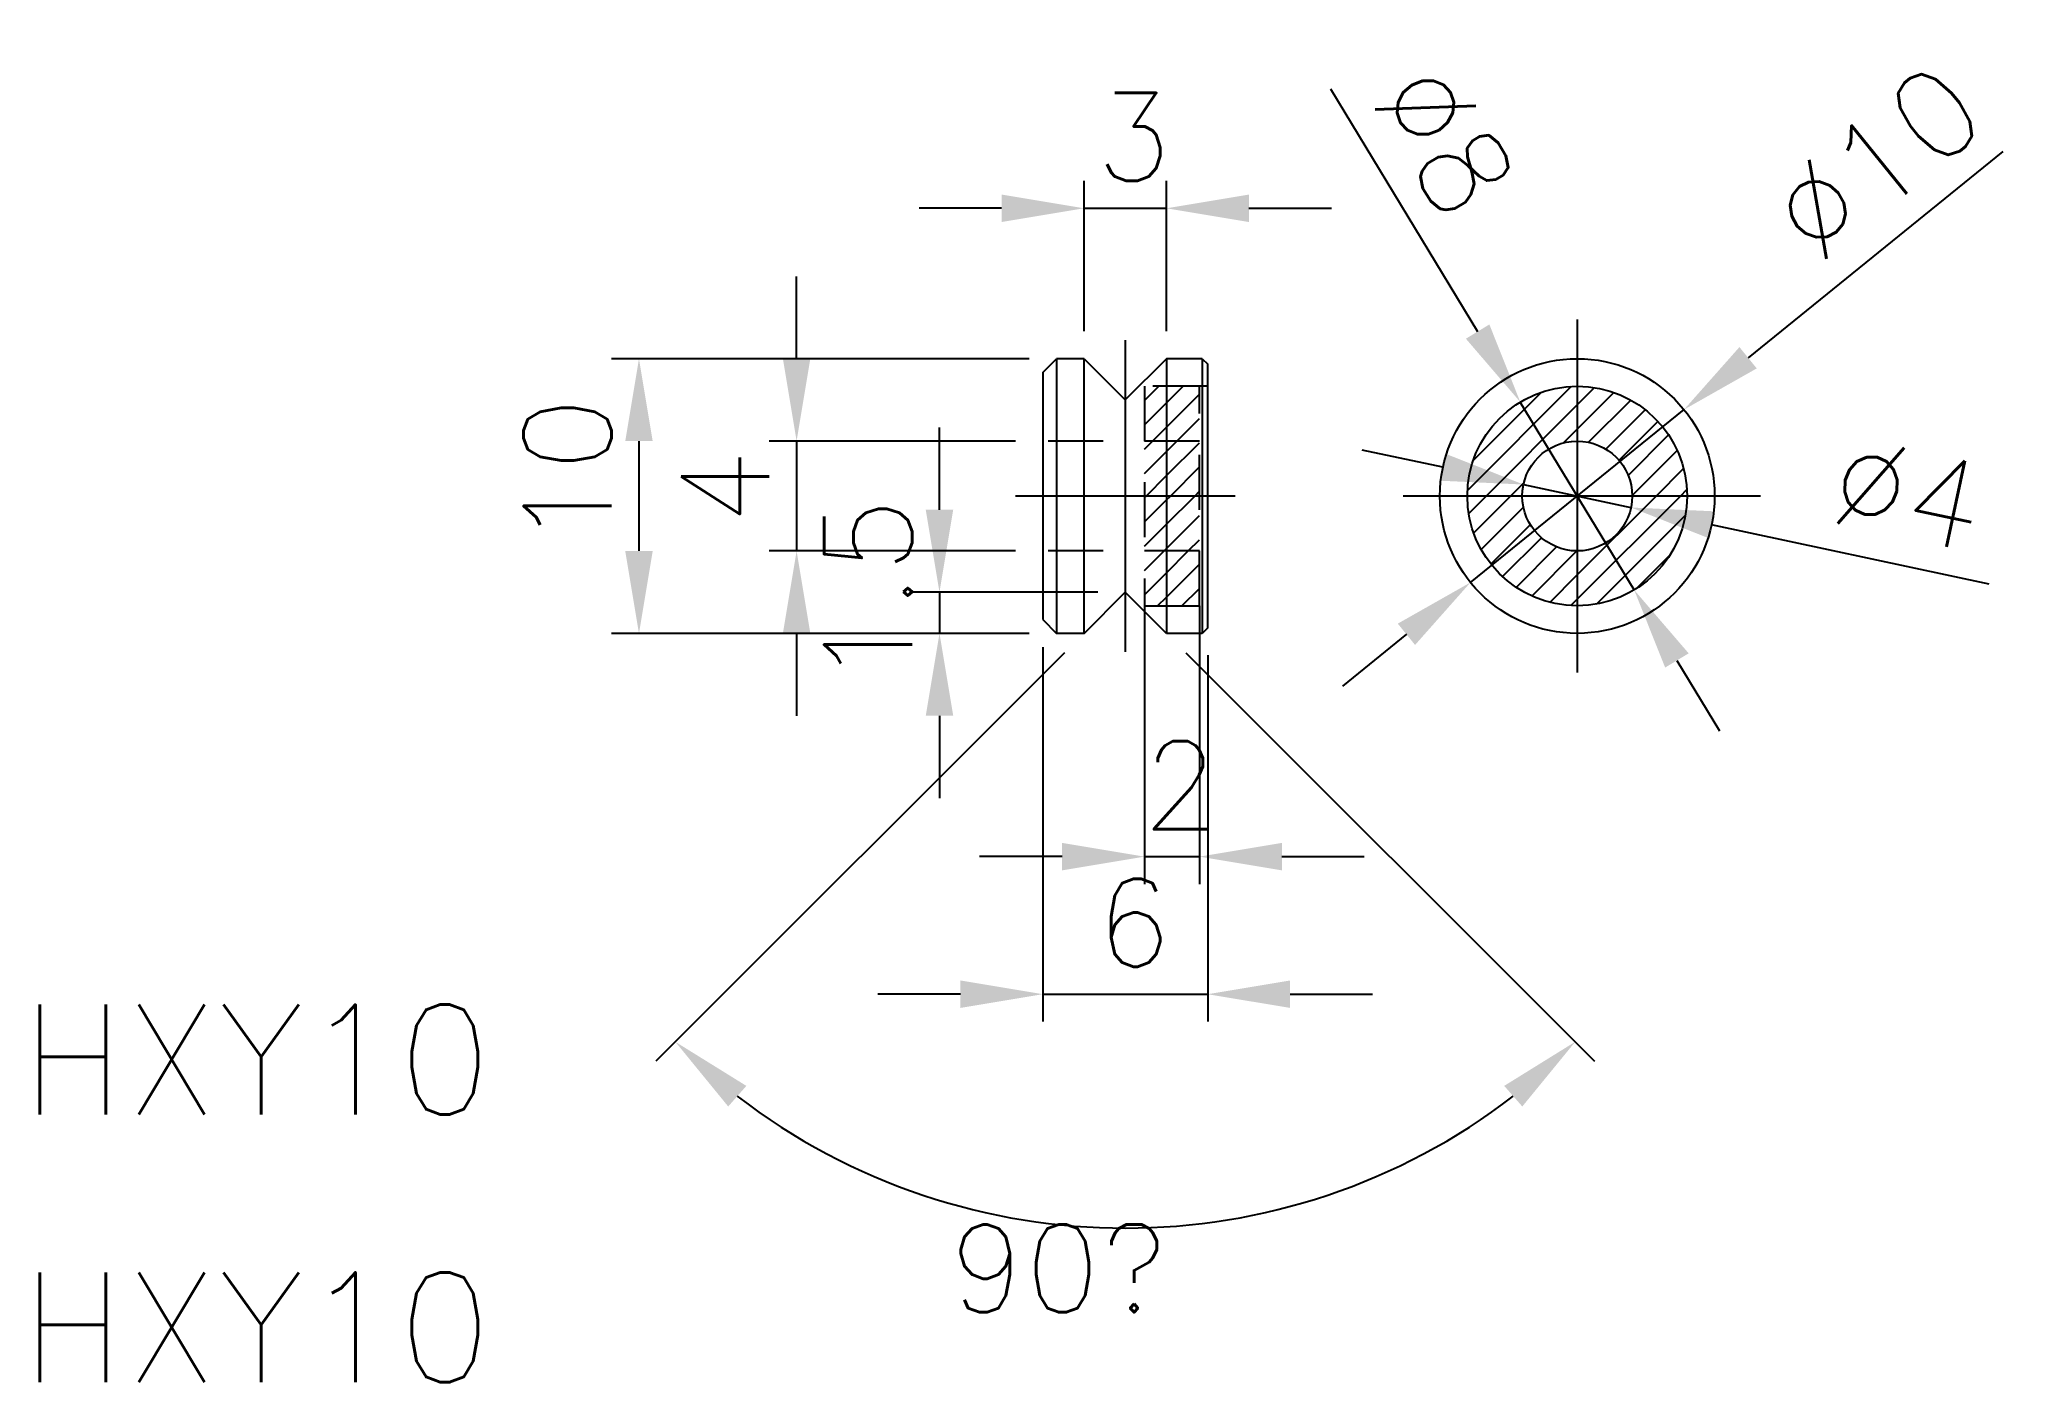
# Model space of a CAD drawing. Extents: x 59.6 to 132, y 141.8 to 190.7.
import ezdxf

# ---------------------------------------------------------------- set-up
doc = ezdxf.new("R2010")
doc.units = 0
doc.header["$PDMODE"] = 64
doc.linetypes.add('CENTER', pattern=[17.5, 13, -1.5, 1.5, -1.5])
doc.linetypes.add('DASHED', pattern=[3.5, 2, -1.5])
doc.layers.get('0').update_dxf_attribs({"linetype": 'CONTINUOUS'})
doc.layers.get('DEFPOINTS').update_dxf_attribs({"linetype": 'CONTINUOUS'})
doc.layers.add('CENTER', color=1, linetype='CENTER')
doc.layers.add('SIZE', color=7, linetype='CONTINUOUS')
doc.styles.get("Standard").update_dxf_attribs({"font": 'txt.shx', "bigfont": '@extfont2.shx'})
doc.dimstyles.get("Standard").update_dxf_attribs({"dimtxt": 2.5, "dimasz": 2.5, "dimexe": 1.25, "dimexo": 0.625, "dimtad": 1, "dimcen": 2.5, "dimazin": 3, "dimtfac": 1, "dimtmove": 0, "dimatfit": 3})

# ---------------------------------------------------------------- blocks, each defined once
blk = doc.blocks.new('*U32')
at = {"layer": 'SIZE', "color": 0, "linetype": 'CONTINUOUS'}
blk.add_text('3', height=3.2, dxfattribs=at).set_placement((97.99, 185.539))
blk = doc.blocks.new('*D31')
at = {"layer": 'DEFPOINTS', "color": 0, "linetype": 'CONTINUOUS'}
for p in [(100.557, 184.539), (97.557, 179.061), (100.557, 179.061)]:
    blk.add_point(p, dxfattribs=at)
at = {"layer": 'SIZE', "color": 0, "linetype": 'CONTINUOUS'}
for p, q in [((97.557, 180.061), (97.557, 185.539)), ((100.557, 180.061), (100.557, 185.539)), ((94.557, 184.539), (91.557, 184.539)), ((97.557, 184.539), (100.557, 184.539)), ((103.557, 184.539), (106.557, 184.539))]:
    blk.add_line(p, q, dxfattribs=at)
for points in [[(94.557, 185.039), (94.557, 184.039), (97.557, 184.539)], [(103.557, 185.039), (103.557, 184.039), (100.557, 184.539)]]:
    blk.add_solid(points, dxfattribs=at)
at = {"color": 7, "linetype": 'CONTINUOUS'}
blk.add_blockref('*U32', (0, 0), dxfattribs=at)
blk = doc.blocks.new('*U30')
at = {"layer": 'SIZE', "color": 0, "linetype": 'CONTINUOUS'}
blk.add_text('2', height=3.2, dxfattribs=at).set_placement((99.69, 161.93))
blk = doc.blocks.new('*D29')
at = {"layer": 'DEFPOINTS', "color": 0, "linetype": 'CONTINUOUS'}
for p in [(99.757, 171.061), (101.757, 171.061), (101.757, 160.93)]:
    blk.add_point(p, dxfattribs=at)
at = {"layer": 'SIZE', "color": 0, "linetype": 'CONTINUOUS'}
for p, q in [((99.757, 170.061), (99.757, 159.93)), ((101.757, 170.061), (101.757, 159.93)), ((96.757, 160.93), (93.757, 160.93)), ((99.757, 160.93), (101.757, 160.93)), ((104.757, 160.93), (107.757, 160.93))]:
    blk.add_line(p, q, dxfattribs=at)
for points in [[(96.757, 161.43), (96.757, 160.43), (99.757, 160.93)], [(104.757, 161.43), (104.757, 160.43), (101.757, 160.93)]]:
    blk.add_solid(points, dxfattribs=at)
at = {"color": 7, "linetype": 'CONTINUOUS'}
blk.add_blockref('*U30', (0, 0), dxfattribs=at)
blk = doc.blocks.new('*U28')
at = {"layer": 'SIZE', "color": 0, "linetype": 'CONTINUOUS'}
blk.add_text('4', height=3.2, rotation=90, dxfattribs=at).set_placement((86.096, 172.995))
blk = doc.blocks.new('*D27')
at = {"layer": 'DEFPOINTS', "color": 0, "linetype": 'CONTINUOUS'}
for p in [(96.057, 176.061), (87.096, 172.061), (96.057, 172.061)]:
    blk.add_point(p, dxfattribs=at)
at = {"layer": 'SIZE', "color": 0, "linetype": 'CONTINUOUS'}
for p, q in [((87.096, 179.061), (87.096, 182.061)), ((95.057, 176.061), (86.096, 176.061)), ((87.096, 176.061), (87.096, 172.061)), ((95.057, 172.061), (86.096, 172.061)), ((87.096, 169.061), (87.096, 166.061))]:
    blk.add_line(p, q, dxfattribs=at)
for points in [[(86.596, 179.061), (87.596, 179.061), (87.096, 176.061)], [(86.596, 169.061), (87.596, 169.061), (87.096, 172.061)]]:
    blk.add_solid(points, dxfattribs=at)
at = {"color": 7, "linetype": 'CONTINUOUS'}
blk.add_blockref('*U28', (0, 0), dxfattribs=at)
blk = doc.blocks.new('*U26')
at = {"layer": 'SIZE', "color": 0, "linetype": 'CONTINUOUS'}
blk.add_text('∅10', height=3.2, rotation=39.00159, dxfattribs=at).set_placement((124.203, 182.391))
blk = doc.blocks.new('*D25')
at = {"layer": 'DEFPOINTS', "color": 0, "linetype": 'CONTINUOUS'}
for p in [(119.392, 177.208), (111.621, 170.915)]:
    blk.add_point(p, dxfattribs=at)
at = {"layer": 'SIZE', "color": 0, "linetype": 'CONTINUOUS'}
for p, q in [((130.997, 186.606), (121.724, 179.096)), ((111.621, 170.915), (119.392, 177.208)), ((109.29, 169.027), (106.958, 167.139))]:
    blk.add_line(p, q, dxfattribs=at)
for points in [[(121.409, 179.485), (122.038, 178.708), (119.392, 177.208)], [(108.975, 169.415), (109.604, 168.638), (111.621, 170.915)]]:
    blk.add_solid(points, dxfattribs=at)
at = {"color": 7, "linetype": 'CONTINUOUS'}
blk.add_blockref('*U26', (0, 0), dxfattribs=at)
blk = doc.blocks.new('*U24')
at = {"layer": 'SIZE', "color": 0, "linetype": 'CONTINUOUS'}
blk.add_text('6', height=3.2, dxfattribs=at).set_placement((97.99, 156.921))
blk = doc.blocks.new('*D23')
at = {"layer": 'DEFPOINTS', "color": 0, "linetype": 'CONTINUOUS'}
for p in [(96.057, 169.561), (102.057, 169.261), (102.057, 155.921)]:
    blk.add_point(p, dxfattribs=at)
at = {"layer": 'SIZE', "color": 0, "linetype": 'CONTINUOUS'}
for p, q in [((96.057, 168.561), (96.057, 154.921)), ((102.057, 168.261), (102.057, 154.921)), ((93.057, 155.921), (90.057, 155.921)), ((96.057, 155.921), (102.057, 155.921)), ((105.057, 155.921), (108.057, 155.921))]:
    blk.add_line(p, q, dxfattribs=at)
for points in [[(93.057, 156.421), (93.057, 155.421), (96.057, 155.921)], [(105.057, 156.421), (105.057, 155.421), (102.057, 155.921)]]:
    blk.add_solid(points, dxfattribs=at)
at = {"color": 7, "linetype": 'CONTINUOUS'}
blk.add_blockref('*U24', (0, 0), dxfattribs=at)
blk = doc.blocks.new('*U22')
at = {"layer": 'SIZE', "color": 0, "linetype": 'CONTINUOUS'}
blk.add_text('10', height=3.2, rotation=90, dxfattribs=at).set_placement((80.359, 172.195))
blk = doc.blocks.new('*D21')
at = {"layer": 'DEFPOINTS', "color": 0, "linetype": 'CONTINUOUS'}
for p in [(96.557, 179.061), (81.359, 169.061), (96.557, 169.061)]:
    blk.add_point(p, dxfattribs=at)
at = {"layer": 'SIZE', "color": 0, "linetype": 'CONTINUOUS'}
for p, q in [((95.557, 179.061), (80.359, 179.061)), ((81.359, 176.061), (81.359, 172.061)), ((95.557, 169.061), (80.359, 169.061))]:
    blk.add_line(p, q, dxfattribs=at)
for points in [[(80.859, 176.061), (81.859, 176.061), (81.359, 179.061)], [(80.859, 172.061), (81.859, 172.061), (81.359, 169.061)]]:
    blk.add_solid(points, dxfattribs=at)
at = {"color": 7, "linetype": 'CONTINUOUS'}
blk.add_blockref('*U22', (0, 0), dxfattribs=at)
blk = doc.blocks.new('*D38')
at = {"layer": 'DEFPOINTS', "color": 0, "linetype": 'CONTINUOUS'}
for p in [(99.057, 170.561), (99.057, 170.561), (97.557, 169.061), (100.557, 169.061), (93.064, 148.193)]:
    blk.add_point(p, dxfattribs=at)
at = {"layer": 'SIZE', "color": 0, "linetype": 'CONTINUOUS'}
for p, q in [((96.85, 168.354), (81.975, 153.48)), ((101.264, 168.354), (116.139, 153.48))]:
    blk.add_line(p, q, dxfattribs=at)
blk.add_arc((99.057, 170.561), 23.157, 232.42782, 307.57218, dxfattribs=at)
for points in [[(84.607, 151.832), (85.267, 152.583), (82.683, 154.187)], [(112.848, 152.583), (113.507, 151.832), (115.432, 154.187)]]:
    blk.add_solid(points, dxfattribs=at)
at = {"layer": 'SIZE', "color": 0}
blk.add_text('90?', height=3.2, dxfattribs=at).set_placement((92.657, 144.34))
blk = doc.blocks.new('*U19')
at = {"layer": 'SIZE', "color": 0, "linetype": 'CONTINUOUS'}
blk.add_text('1.5', height=3.2, rotation=90, dxfattribs=at).set_placement((91.296, 167.145))
blk = doc.blocks.new('*D18')
at = {"layer": 'DEFPOINTS', "color": 0, "linetype": 'CONTINUOUS'}
for p in [(99.057, 170.561), (92.296, 169.061), (96.557, 169.061)]:
    blk.add_point(p, dxfattribs=at)
at = {"layer": 'SIZE', "color": 0, "linetype": 'CONTINUOUS'}
for p, q in [((92.296, 173.561), (92.296, 176.561)), ((98.057, 170.561), (91.296, 170.561)), ((92.296, 170.561), (92.296, 169.061)), ((95.557, 169.061), (91.296, 169.061)), ((92.296, 166.061), (92.296, 163.061))]:
    blk.add_line(p, q, dxfattribs=at)
for points in [[(91.796, 173.561), (92.796, 173.561), (92.296, 170.561)], [(91.796, 166.061), (92.796, 166.061), (92.296, 169.061)]]:
    blk.add_solid(points, dxfattribs=at)
at = {"color": 7, "linetype": 'CONTINUOUS'}
blk.add_blockref('*U19', (0, 0), dxfattribs=at)
blk = doc.blocks.new('*X16')
at = {"color": 0, "linetype": 'CONTINUOUS'}
for p, q in [((99.757, 177.539), (100.28, 178.061)), ((100.557, 177.455), (101.164, 178.061)), ((100.557, 176.571), (101.757, 177.771)), ((99.757, 176.655), (100.557, 177.455)), ((100.931, 176.061), (101.757, 176.887)), ((99.757, 175.771), (100.047, 176.061)), ((100.047, 176.061), (100.557, 176.571)), ((100.557, 175.687), (100.931, 176.061)), ((99.757, 174.887), (100.557, 175.687)), ((100.557, 174.803), (101.757, 176.003)), ((99.815, 174.061), (100.557, 174.803)), ((100.699, 174.061), (101.757, 175.119)), ((99.757, 174.003), (99.815, 174.061)), ((99.757, 173.119), (100.557, 173.919)), ((100.557, 173.036), (101.583, 174.061)), ((100.557, 173.919), (100.699, 174.061)), ((101.583, 174.061), (101.757, 174.236)), ((100.557, 172.152), (101.757, 173.352)), ((99.757, 172.236), (100.557, 173.036)), ((101.351, 172.061), (101.757, 172.468)), ((99.757, 171.352), (100.467, 172.061)), ((100.467, 172.061), (100.557, 172.152)), ((100.557, 171.268), (101.351, 172.061)), ((99.757, 170.468), (100.557, 171.268)), ((100.557, 170.384), (101.757, 171.584)), ((100.235, 170.061), (100.557, 170.384)), ((101.119, 170.061), (101.757, 170.7))]:
    blk.add_line(p, q, dxfattribs=at)
blk = doc.blocks.new('*X17')
at = {"color": 0, "linetype": 'CONTINUOUS'}
for p, q in [((111.512, 174.268), (115.3, 178.056)), ((111.725, 175.364), (114.204, 177.843)), ((115.507, 177.378), (116.139, 178.011)), ((115.507, 176.495), (116.843, 177.831)), ((115.915, 176.019), (117.452, 177.556)), ((112.19, 174.061), (115.507, 177.378)), ((116.548, 175.769), (117.983, 177.203)), ((117.026, 175.362), (118.442, 176.779)), ((115.011, 175.999), (115.507, 176.495)), ((117.36, 174.813), (118.832, 176.284)), ((117.507, 174.075), (119.148, 175.717)), ((118.377, 174.061), (119.379, 175.064)), ((111.557, 173.429), (112.19, 174.061)), ((111.737, 172.725), (113.074, 174.061)), ((113.074, 174.061), (113.569, 174.557)), ((115.507, 170.307), (119.261, 174.061)), ((115.507, 171.191), (118.377, 174.061)), ((119.261, 174.061), (119.499, 174.3)), ((112.012, 172.116), (113.549, 173.653)), ((116.206, 170.123), (119.445, 173.362)), ((112.365, 171.585), (113.799, 173.02)), ((112.79, 171.126), (114.206, 172.542)), ((113.284, 170.736), (114.755, 172.208)), ((113.851, 170.42), (115.493, 172.062)), ((117.653, 170.686), (118.882, 171.915)), ((114.504, 170.189), (115.507, 171.191)), ((115.268, 170.069), (115.507, 170.307))]:
    blk.add_line(p, q, dxfattribs=at)
blk = doc.blocks.new('*U34')
at = {"color": 0, "linetype": 'CONTINUOUS'}
blk.add_text('∅8', height=3.2, rotation=301.20055, dxfattribs=at).set_placement((107.901, 188.55))
blk = doc.blocks.new('*D33')
at = {"color": 0, "linetype": 'CONTINUOUS'}
for p, q in [((106.527, 188.888), (111.88, 180.049)), ((117.579, 170.64), (113.434, 177.483)), ((119.133, 168.074), (120.687, 165.508))]:
    blk.add_line(p, q, dxfattribs=at)
for points in [[(112.308, 180.308), (111.453, 179.79), (113.434, 177.483)], [(119.561, 168.333), (118.705, 167.815), (117.579, 170.64)]]:
    blk.add_solid(points, dxfattribs=at)
at = {"layer": 'DEFPOINTS', "color": 0, "linetype": 'CONTINUOUS'}
for p in [(113.434, 177.483), (117.579, 170.64)]:
    blk.add_point(p, dxfattribs=at)
at = {"color": 7, "linetype": 'CONTINUOUS'}
blk.add_blockref('*U34', (0, 0), dxfattribs=at)
blk = doc.blocks.new('*U36')
at = {"color": 0, "linetype": 'CONTINUOUS'}
blk.add_text('∅4', height=3.2, rotation=347.92248, dxfattribs=at).set_placement((124.517, 173.156))
blk = doc.blocks.new('*D35')
at = {"color": 0, "linetype": 'CONTINUOUS'}
for p, q in [((110.617, 175.108), (107.684, 175.735)), ((113.551, 174.48), (117.462, 173.643)), ((130.501, 170.853), (120.396, 173.015))]:
    blk.add_line(p, q, dxfattribs=at)
for points in [[(110.722, 175.597), (110.513, 174.619), (113.551, 174.48)], [(120.501, 173.504), (120.291, 172.526), (117.462, 173.643)]]:
    blk.add_solid(points, dxfattribs=at)
at = {"layer": 'DEFPOINTS', "color": 0, "linetype": 'CONTINUOUS'}
for p in [(113.551, 174.48), (117.462, 173.643)]:
    blk.add_point(p, dxfattribs=at)
at = {"color": 7, "linetype": 'CONTINUOUS'}
blk.add_blockref('*U36', (0, 0), dxfattribs=at)

msp = doc.modelspace()

# ---------------------------------------------------------------- linework, layer by layer
at = {"color": 7, "linetype": 'CONTINUOUS'}
for p, q in [((96.057, 178.561), (96.557, 179.061)), ((97.557, 179.061), (96.557, 179.061)), ((96.557, 179.061), (96.557, 169.061)), ((97.557, 179.061), (99.057, 177.561)), ((97.557, 169.061), (97.557, 179.061)), ((100.557, 179.061), (99.057, 177.561)), ((101.857, 179.061), (100.557, 179.061)), ((100.557, 179.061), (100.557, 169.061)), ((101.857, 179.061), (102.057, 178.861)), ((101.857, 179.061), (101.857, 169.061)), ((96.057, 178.561), (96.057, 169.561)), ((102.057, 169.261), (102.057, 178.861)), ((99.057, 177.561), (99.057, 170.561)), ((97.557, 169.061), (99.057, 170.561)), ((100.557, 169.061), (99.057, 170.561)), ((96.057, 169.561), (96.557, 169.061)), ((97.557, 169.061), (96.557, 169.061)), ((101.857, 169.061), (100.557, 169.061)), ((102.057, 169.261), (101.857, 169.061))]:
    msp.add_line(p, q, dxfattribs=at)
at = {"color": 3, "linetype": 'DASHED'}
for p, q in [((99.757, 178.061), (99.757, 170.061)), ((102.057, 178.061), (99.757, 178.061)), ((101.757, 170.061), (101.757, 178.061)), ((101.757, 176.061), (96.057, 176.061)), ((101.757, 172.061), (96.057, 172.061)), ((99.757, 170.061), (102.057, 170.061))]:
    msp.add_line(p, q, dxfattribs=at)
at = {"color": 7, "linetype": 'CONTINUOUS'}
for radius in [5, 4, 2]:
    msp.add_circle((115.507, 174.061), radius, dxfattribs=at)
at = {"layer": 'CENTER', "color": 1, "linetype": 'CENTER'}
for p, q in [((115.507, 180.492), (115.507, 167.631)), ((99.057, 179.741), (99.057, 168.382)), ((103.057, 174.061), (95.057, 174.061)), ((122.175, 174.061), (108.838, 174.061))]:
    msp.add_line(p, q, dxfattribs=at)

# ---------------------------------------------------------------- block references
at = {"color": 3, "linetype": 'CONTINUOUS'}
for name in ['*X16', '*X17']:
    msp.add_blockref(name, (0, 0), dxfattribs=at)

# ---------------------------------------------------------------- texts
at = {"color": 7, "linetype": 'CONTINUOUS'}
for p in [(58.867, 151.544), (58.867, 141.792)]:
    msp.add_text('HXY10', height=4, dxfattribs=at).set_placement(p)

# ---------------------------------------------------------------- dimensions: what is measured, and where the dimension line sits
for p1, p2, picture, middle in [((117.579, 170.64), (113.434, 177.483), '*D33', (110.651, 187.098)), ((113.551, 174.48), (117.462, 173.643), '*D35', (127.459, 174.163))]:
    dim = msp.add_diameter_dim_2p(p1=p1, p2=p2, dimstyle='Standard', dxfattribs=at)
    dim.commit()
    dim.dimension.update_dxf_attribs({"geometry": picture, "text_midpoint": middle})
at = {"layer": 'SIZE', "color": 7, "linetype": 'CONTINUOUS'}
dim = msp.add_diameter_dim_2p(p1=(111.621, 170.915), p2=(119.392, 177.208), dimstyle='Standard', dxfattribs=at)
dim.commit()
dim.dimension.update_dxf_attribs({"geometry": '*D25', "text_midpoint": (125.89, 185.816)})
for base, p1, p2, picture, middle in [((100.557, 184.539), (97.557, 179.061), (100.557, 179.061), '*D31', (99.057, 187.139)), ((101.757, 160.93), (99.757, 171.061), (101.757, 171.061), '*D29', (100.757, 163.53)), ((102.057, 155.921), (96.057, 169.561), (102.057, 169.261), '*D23', (99.057, 158.521))]:
    dim = msp.add_linear_dim(base=base, p1=p1, p2=p2, dimstyle='Standard', dxfattribs=at)
    dim.commit()
    dim.dimension.update_dxf_attribs({"geometry": picture, "text_midpoint": middle})
for base, p1, p2, picture, middle in [((87.096, 172.061), (96.057, 176.061), (96.057, 172.061), '*D27', (84.496, 174.061)), ((81.359, 169.061), (96.557, 179.061), (96.557, 169.061), '*D21', (78.759, 174.061)), ((92.296, 169.061), (99.057, 170.561), (96.557, 169.061), '*D18', (89.696, 169.811))]:
    dim = msp.add_linear_dim(base=base, p1=p1, p2=p2, angle=90, dimstyle='Standard', dxfattribs=at)
    dim.commit()
    dim.dimension.update_dxf_attribs({"geometry": picture, "text_midpoint": middle})
dim = msp.add_angular_dim_2l(base=(93.064, 148.193), line1=((100.557, 169.061), (99.057, 170.561)), line2=((97.557, 169.061), (99.057, 170.561)), dimstyle='Standard', override={"dimdec": 0}, dxfattribs=at)
dim.commit()
dim.dimension.update_dxf_attribs({"geometry": '*D38', "text_midpoint": (99.057, 150.004)})

doc.saveas('drawing.dxf')
